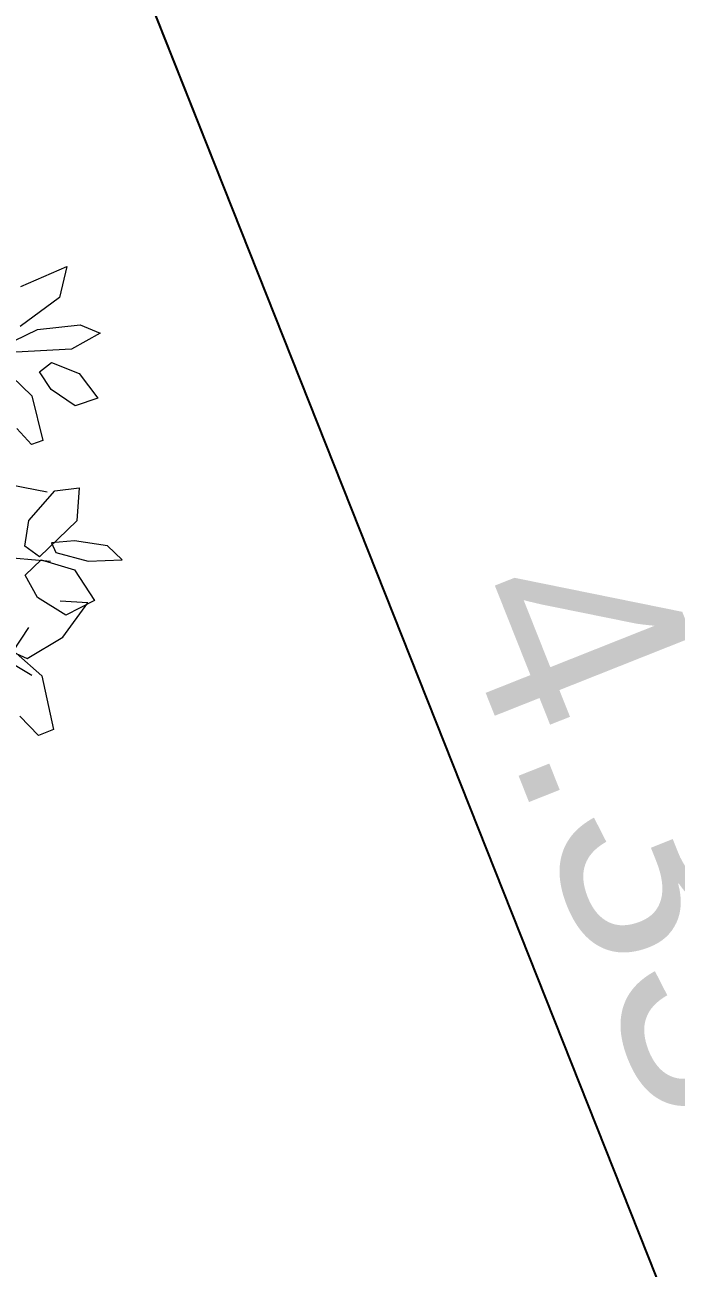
# Model space of a CAD drawing. Header units: metres. Extents: x -466 to 1322, y -1072 to 50.
# Drawn here: x 59.987 to 60.753, y -189.295 to -187.833 of the extents above; entities that cross this region are included whole.
import ezdxf

# ---------------------------------------------------------------- set-up
doc = ezdxf.new("R2010")
doc.units = ezdxf.units.M
doc.layers.add('-Arbol', color=64, linetype='Continuous', lineweight=9)
doc.layers.add('A-COTAS', color=41, linetype='Continuous', lineweight=0)
doc.styles.get("Standard").update_dxf_attribs({"font": 'arial.ttf'})
doc.dimstyles.new('ISO-25', dxfattribs={"dimscale": 0.1, "dimtxt": 2.5, "dimasz": 2.5, "dimexe": 1.25, "dimexo": 0.625, "dimtad": 1, "dimdsep": 46, "dimtxsty": 'Standard', "dimblk": 'DOT', "dimcen": 2.5, "dimadec": 0, "dimazin": 0, "dimtfac": 1, "dimtmove": 0, "dimatfit": 3, "dimfxl": 1, "dimarcsym": 0})

# ---------------------------------------------------------------- blocks, each defined once
blk = doc.blocks.new('Planta(planta)002')
at = {"color": 60}
for p, q in [((-0.2793, 0.8101), (-0.2887, 0.7883)), ((-0.2639, 0.7733), (-0.2793, 0.8101)), ((-0.249, 0.7616), (-0.2234, 0.7963)), ((-0.2234, 0.7963), (-0.1954, 0.7706)), ((-0.2179, 0.7897), (-0.2083, 0.7586)), ((-0.17, 0.7761), (-0.2179, 0.7897)), ((-0.1187, 0.7687), (-0.0641, 0.8036)), ((-0.2887, 0.7883), (-0.2807, 0.7499)), ((-0.1319, 0.7455), (-0.17, 0.7761)), ((-0.2603, 0.734), (-0.2639, 0.7733)), ((-0.2463, 0.721), (-0.249, 0.7616)), ((-0.1954, 0.7706), (-0.2034, 0.7323)), ((-0.1332, 0.7312), (-0.1187, 0.7687)), ((-0.2807, 0.7499), (-0.2693, 0.7254)), ((-0.1334, 0.7267), (-0.1319, 0.7455)), ((-0.3415, 0.7337), (-0.3038, 0.7445)), ((-0.3281, 0.7079), (-0.3415, 0.7337)), ((-0.3038, 0.7445), (-0.2491, 0.7177)), ((-0.2693, 0.7254), (-0.2603, 0.734)), ((-0.2034, 0.7323), (-0.223, 0.7094)), ((-0.1665, 0.7344), (-0.1334, 0.7267)), ((-0.4676, 0.6872), (-0.4478, 0.7177)), ((-0.4478, 0.7177), (-0.4302, 0.696)), ((-0.2491, 0.7177), (-0.255, 0.6975)), ((-0.223, 0.7094), (-0.2463, 0.721)), ((-0.2847, 0.6915), (-0.3281, 0.7079)), ((-0.5213, 0.6684), (-0.5203, 0.6939)), ((-0.5203, 0.6939), (-0.4912, 0.6689)), ((-0.4684, 0.6521), (-0.4676, 0.6872)), ((-0.4302, 0.696), (-0.4382, 0.6627)), ((-0.255, 0.6975), (-0.2847, 0.6915)), ((-0.4237, 0.6441), (-0.3788, 0.6742)), ((-0.3788, 0.6742), (-0.3696, 0.6636)), ((-0.4989, 0.6233), (-0.5213, 0.6684)), ((-0.4912, 0.6689), (-0.4653, 0.6086)), ((-0.4382, 0.6627), (-0.4531, 0.6426)), ((-0.3696, 0.6636), (-0.3814, 0.6408)), ((-0.4531, 0.6426), (-0.4684, 0.6521)), ((-0.4369, 0.6141), (-0.4237, 0.6441)), ((-0.5802, 0.63), (-0.5432, 0.6346)), ((-0.5396, 0.5873), (-0.5802, 0.63)), ((-0.5432, 0.6346), (-0.4952, 0.6031)), ((-0.4769, 0.6022), (-0.4989, 0.6233))]:
    blk.add_line(p, q, dxfattribs=at)
at = {"color": 62}
for p, q in [((-0.0517, 0.7893), (-0.0651, 0.7609)), ((-0.0641, 0.8036), (-0.0517, 0.7893))]:
    blk.add_line(p, q, dxfattribs=at)
at = {"color": 44}
for p, q in [((-0.2062, 0.2771), (-0.1155, 0.7575)), ((-0.1796, 0.482), (-0.2489, 0.7319)), ((-0.265, 0.3283), (-0.3237, 0.6998))]:
    blk.add_line(p, q, dxfattribs=at)
blk = doc.blocks.new('_Dot')
at = {"color": 0, "linetype": 'ByBlock', "lineweight": -2}
blk.add_line((-0.5, 0), (-1, 0), dxfattribs=at)
at = {"color": 0, "linetype": 'ByBlock', "const_width": 0.5}
blk.add_lwpolyline([(-0.25, 0, 1), (0.25, 0, 1)], format="xyb", close=True, dxfattribs=at)
blk = doc.blocks.new('*D180')
at = {"layer": 'A-COTAS', "color": 0, "lineweight": -2, "transparency": 16777216}
for p, q in [((59.6907, -186.8581), (59.6326, -186.8811)), ((59.8411, -187.0673), (61.2541, -190.6255)), ((61.2883, -190.8809), (61.2302, -190.904))]:
    blk.add_line(p, q, dxfattribs=at)
at = {"layer": 'Defpoints', "color": 0, "transparency": 16777216}
for p in [(59.7488, -186.835), (61.3464, -190.8578), (61.3464, -190.8578)]:
    blk.add_point(p, dxfattribs=at)
at = {"layer": 'A-COTAS', "color": 0, "lineweight": -2, "transparency": 16777216, "xscale": 0.25, "yscale": 0.25, "zscale": 0.25}
for p, rotation in [((59.7488, -186.835), 111.6601801305999), ((61.3464, -190.8578), 291.6601801305999)]:
    blk.add_blockref('_Dot', p, dxfattribs=dict(at, rotation=rotation))
at = {"layer": 'A-COTAS', "color": 0, "transparency": 16777216, "insert": (60.7244, -188.7762), "char_height": 0.25, "attachment_point": 5, "rotation": 291.6602}
blk.add_mtext('4.33', dxfattribs=at)

msp = doc.modelspace()

# ---------------------------------------------------------------- linework, layer by layer
at = {"layer": 'A-COTAS'}
msp.add_line((62.3094, -193.2827), (59.7488, -186.835), dxfattribs=at)

# ---------------------------------------------------------------- block references
at = {"layer": '-Arbol', "lineweight": 5, "rotation": 249.7822847883502}
msp.add_blockref('Planta(planta)002', (59.2449, -188.4442), dxfattribs=at)

# ---------------------------------------------------------------- dimensions: what is measured, and where the dimension line sits
at = {"layer": 'A-COTAS'}
dim = msp.add_linear_dim(base=(61.3464, -190.8578), p1=(59.7488, -186.835), p2=(61.3464, -190.8578), angle=291.6602, dimstyle='ISO-25', dxfattribs=at)
dim.commit()
dim.dimension.update_dxf_attribs({"geometry": '*D180', "text_midpoint": (60.7244, -188.7762)})

doc.saveas('drawing.dxf')
